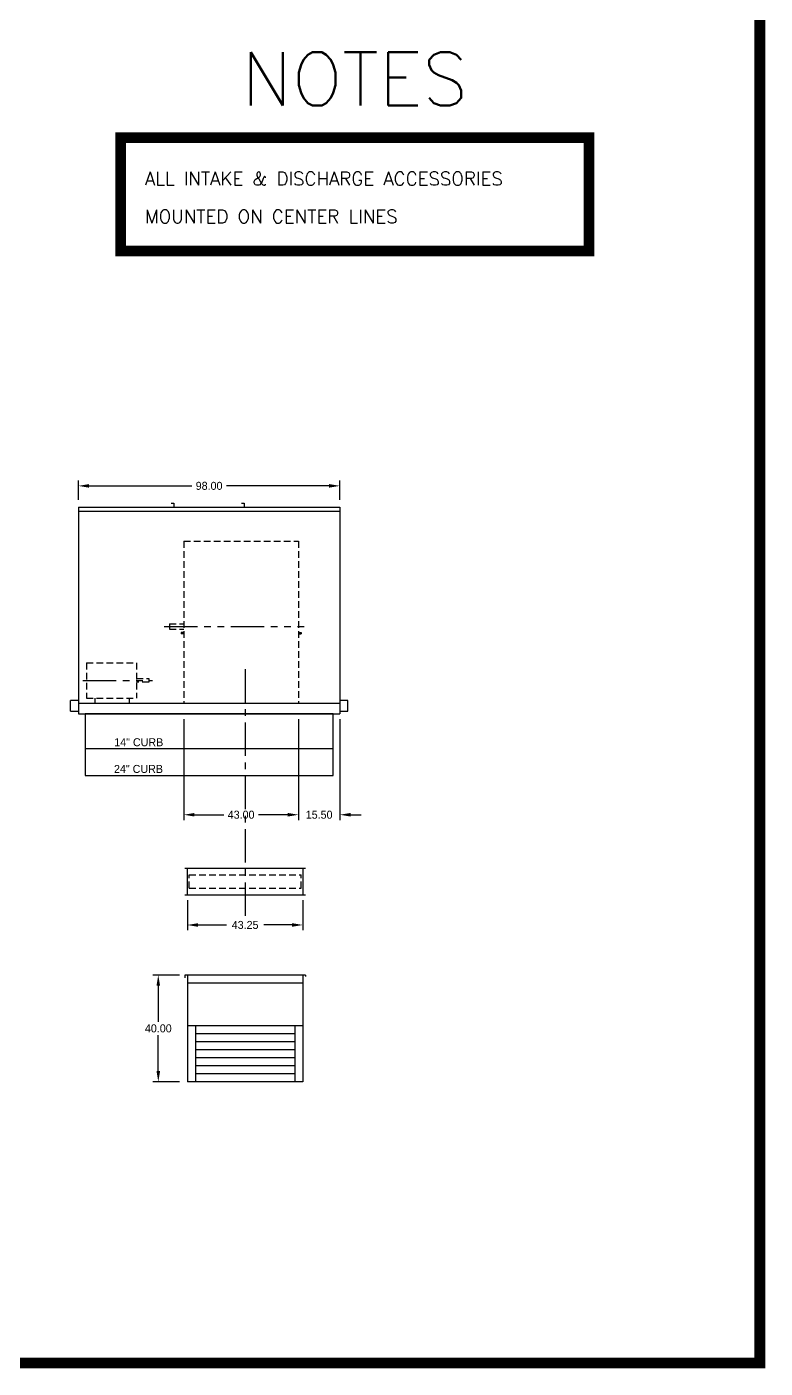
# Model space of a CAD drawing. Header units: inches. Extents: x 2 to 748, y -875 to 77.
# Drawn here: x 472 to 748, y -875 to -372 of the extents above; entities that cross this region are included whole.
import ezdxf
from ezdxf.enums import TextEntityAlignment as Align

# ---------------------------------------------------------------- set-up
doc = ezdxf.new("R2010")
doc.units = ezdxf.units.IN
doc.header["$LTSCALE"] = 10
doc.header["$MEASUREMENT"] = 0
for name, pattern in [('CENTER', [2, 1.25, -0.25, 0.25, -0.25]), ('HIDDEN', [0.375, 0.25, -0.125]), ('PHANTOM', [2.5, 1.25, -0.25, 0.25, -0.25, 0.25, -0.25])]:
    doc.linetypes.add(name, pattern=pattern)
for name, color, linetype in [('14CURB', 6, 'Continuous'), ('24CURB', 6, 'Continuous'), ('centerline', 2, 'CENTER'), ('DIFFUSER', 5, 'Continuous'), ('DISC-DAMPER', 5, 'Continuous'), ('OBJECT', 5, 'Continuous'), ('RAM27UNIT', 3, 'Continuous'), ('RAM36UNIT', 3, 'Continuous')]:
    doc.layers.add(name, color=color, linetype=linetype)
doc.layers.add('TEXT', color=7, linetype='Continuous', lineweight=40)
doc.styles.add('S10', font='romans.shx', dxfattribs={"height": 0.1})
doc.dimstyles.new('DIMENSIONS', dxfattribs={"dimscale": 0, "dimtxt": 3, "dimasz": 4, "dimexe": 2, "dimexo": 2, "dimgap": 1, "dimtad": 0, "dimtih": 1, "dimtoh": 1, "dimzin": 0, "dimdsep": 46, "dimtxsty": 'Standard', "dimcen": 0.09, "dimclrd": 256, "dimclrt": 1, "dimadec": 0, "dimazin": 0, "dimtfac": 1, "dimtofl": 0, "dimtmove": 0, "dimatfit": 3, "dimfxl": 0, "dimtolj": 1, "dimtzin": 0, "dimarcsym": 0})

# ---------------------------------------------------------------- blocks, each defined once
blk = doc.blocks.new('*D53')
at = {"layer": 'DEFPOINTS', "color": 0}
for p in [(530.76, -727.92), (520.84, -767.92), (530.76, -767.92)]:
    blk.add_point(p, dxfattribs=at)
at = {"layer": 'RAM36UNIT', "color": 0, "lineweight": -2}
for p, q in [((528.76, -727.92), (518.84, -727.92)), ((528.76, -767.92), (518.84, -767.92))]:
    blk.add_line(p, q, dxfattribs=at)
at = {"layer": 'RAM36UNIT', "lineweight": -2}
for p, q in [((520.84, -731.92), (520.84, -745.42)), ((520.84, -763.92), (520.84, -750.42))]:
    blk.add_line(p, q, dxfattribs=at)
at = {"layer": 'RAM36UNIT'}
for points in [[(520.17, -731.92), (521.51, -731.92), (520.84, -727.92)], [(520.17, -763.92), (521.51, -763.92), (520.84, -767.92)]]:
    blk.add_solid(points, dxfattribs=at)
at = {"layer": 'RAM36UNIT', "color": 1, "insert": (520.84, -747.92), "char_height": 3, "attachment_point": 5}
blk.add_mtext('\\A1;40.00', dxfattribs=at)
blk = doc.blocks.new('*D63')
at = {"layer": 'DEFPOINTS', "color": 0}
for p in [(531.76, -697.86), (575.01, -697.86), (575.01, -709.15)]:
    blk.add_point(p, dxfattribs=at)
at = {"layer": 'RAM36UNIT', "color": 0, "lineweight": -2}
for p, q in [((531.76, -699.86), (531.76, -711.15)), ((575.01, -699.86), (575.01, -711.15))]:
    blk.add_line(p, q, dxfattribs=at)
at = {"layer": 'RAM36UNIT', "lineweight": -2}
for p, q in [((535.76, -709.15), (546.38, -709.15)), ((571.01, -709.15), (560.38, -709.15))]:
    blk.add_line(p, q, dxfattribs=at)
at = {"layer": 'RAM36UNIT'}
for points in [[(535.76, -708.48), (535.76, -709.82), (531.76, -709.15)], [(571.01, -708.48), (571.01, -709.82), (575.01, -709.15)]]:
    blk.add_solid(points, dxfattribs=at)
at = {"layer": 'RAM36UNIT', "color": 1, "insert": (553.38, -709.15), "char_height": 3, "attachment_point": 5}
blk.add_mtext('\\A1;43.25', dxfattribs=at)
blk = doc.blocks.new('*D91')
at = {"layer": 'DEFPOINTS', "color": 0}
for p in [(530.38, -630.06), (573.38, -630.06), (573.38, -667.83)]:
    blk.add_point(p, dxfattribs=at)
at = {"layer": 'RAM36UNIT', "color": 0, "lineweight": -2}
for p, q in [((530.38, -632.06), (530.38, -669.83)), ((573.38, -632.06), (573.38, -669.83))]:
    blk.add_line(p, q, dxfattribs=at)
at = {"layer": 'RAM36UNIT', "lineweight": -2}
for p, q in [((534.38, -667.83), (545.38, -667.83)), ((569.38, -667.83), (558.38, -667.83))]:
    blk.add_line(p, q, dxfattribs=at)
at = {"layer": 'RAM36UNIT'}
for points in [[(534.38, -667.17), (534.38, -668.5), (530.38, -667.83)], [(569.38, -667.17), (569.38, -668.5), (573.38, -667.83)]]:
    blk.add_solid(points, dxfattribs=at)
at = {"layer": 'RAM36UNIT', "color": 1, "insert": (551.88, -667.83), "char_height": 3, "attachment_point": 5}
blk.add_mtext('\\A1;43.00', dxfattribs=at)
blk = doc.blocks.new('A$C47AC05B1')
at = {"layer": 'TEXT', "const_width": 4}
blk.add_lwpolyline([(0, 42.47), (175.62, 42.47), (175.62, 0), (0, 0)], close=True, dxfattribs=at)
at = {"layer": 'TEXT', "style": 'S10'}
blk.add_text('NOTES', height=20, dxfattribs=at).set_placement((87.81, 48.47), align=Align.BOTTOM_CENTER)
for s, p in [('ALL INTAKE & DISCHARGE ACCESSORIES', (9.12, 24.58)), ('MOUNTED ON CENTER LINES', (9.12, 10.42))]:
    blk.add_text(s, height=5, dxfattribs=at).set_placement(p)
blk = doc.blocks.new('A$C4E9F5D29')
at = {"layer": 'RAM27UNIT'}
blk.add_blockref('A$C47AC05B1', (0, 0), dxfattribs=at)
blk = doc.blocks.new('A$C77652F8B')
blk.add_blockref('A$C4E9F5D29', (0, 0))
blk = doc.blocks.new('A$C4B4C05B6')
blk.add_blockref('A$C77652F8B', (0, 0))
blk = doc.blocks.new('*D150')
at = {"layer": 'DEFPOINTS', "color": 0}
for p in [(588.88, -544.56), (490.88, -551.81), (588.88, -551.81)]:
    blk.add_point(p, dxfattribs=at)
at = {"layer": 'RAM36UNIT', "color": 0, "lineweight": -2}
for p, q in [((490.88, -549.81), (490.88, -542.56)), ((588.88, -549.81), (588.88, -542.56))]:
    blk.add_line(p, q, dxfattribs=at)
at = {"layer": 'RAM36UNIT', "lineweight": -2}
for p, q in [((494.88, -544.56), (533.38, -544.56)), ((584.88, -544.56), (546.38, -544.56))]:
    blk.add_line(p, q, dxfattribs=at)
at = {"layer": 'RAM36UNIT'}
for points in [[(494.88, -543.89), (494.88, -545.22), (490.88, -544.56)], [(584.88, -543.89), (584.88, -545.22), (588.88, -544.56)]]:
    blk.add_solid(points, dxfattribs=at)
at = {"layer": 'RAM36UNIT', "color": 1, "insert": (539.88, -544.56), "char_height": 3, "attachment_point": 5}
blk.add_mtext('\\A1;98.00', dxfattribs=at)
blk = doc.blocks.new('*D151')
at = {"layer": 'DEFPOINTS', "color": 0}
for p in [(573.38, -630.06), (588.88, -630.06), (573.38, -667.83)]:
    blk.add_point(p, dxfattribs=at)
at = {"layer": 'RAM36UNIT', "color": 0, "lineweight": -2}
for p, q in [((573.38, -632.06), (573.38, -669.83)), ((588.88, -632.06), (588.88, -669.83))]:
    blk.add_line(p, q, dxfattribs=at)
at = {"layer": 'RAM36UNIT', "lineweight": -2}
for p, q in [((569.38, -667.83), (565.38, -667.83)), ((592.88, -667.83), (596.88, -667.83))]:
    blk.add_line(p, q, dxfattribs=at)
at = {"layer": 'RAM36UNIT'}
for points in [[(569.38, -667.17), (569.38, -668.5), (573.38, -667.83)], [(592.88, -667.17), (592.88, -668.5), (588.88, -667.83)]]:
    blk.add_solid(points, dxfattribs=at)
at = {"layer": 'RAM36UNIT', "color": 1, "insert": (581.13, -667.83), "char_height": 3, "attachment_point": 5}
blk.add_mtext('\\A1;15.50', dxfattribs=at)

msp = doc.modelspace()

# ---------------------------------------------------------------- linework, layer by layer
at = {"layer": '14CURB'}
msp.add_lwpolyline([(493.382, -643.056), (586.382, -643.056), (586.382, -630.056), (493.382, -630.056)], close=True, dxfattribs=at)
at = {"layer": '24CURB'}
msp.add_lwpolyline([(493.382, -653.056), (586.382, -653.056), (586.382, -630.056), (493.382, -630.056)], close=True, dxfattribs=at)
at = {"layer": 'centerline'}
msp.add_line((553.382, -613.204), (553.382, -706.15), dxfattribs=at)
at = {"layer": 'DIFFUSER'}
for p, q in [((530.757, -727.916), (530.757, -728.416)), ((531.757, -727.916), (531.757, -767.916)), ((575.007, -727.916), (575.007, -767.916)), ((576.007, -727.916), (576.007, -728.416)), ((534.757, -746.916), (534.757, -767.916)), ((572.007, -746.916), (572.007, -767.916))]:
    msp.add_line(p, q, dxfattribs=at)
at = {"layer": 'DISC-DAMPER'}
for p, q in [((530.757, -687.865), (576.007, -687.865)), ((531.757, -697.865), (531.757, -687.865)), ((575.007, -687.865), (575.007, -697.865)), ((530.757, -697.865), (576.007, -697.865)), ((576.007, -727.916), (530.757, -727.916)), ((575.007, -730.916), (531.757, -730.916)), ((575.007, -746.916), (531.757, -746.916)), ((572.007, -749.916), (534.757, -749.916)), ((572.007, -752.916), (534.757, -752.916)), ((572.007, -755.916), (534.757, -755.916)), ((572.007, -758.916), (534.757, -758.916)), ((572.007, -761.916), (534.757, -761.916)), ((575.007, -767.916), (531.757, -767.916)), ((572.007, -764.916), (534.757, -764.916))]:
    msp.add_line(p, q, dxfattribs=at)
at = {"layer": 'DISC-DAMPER', "color": 4, "linetype": 'HIDDEN'}
for p, q in [((532.382, -690.365), (574.382, -690.365)), ((532.382, -695.365), (532.382, -690.365)), ((574.382, -695.365), (574.382, -690.365)), ((532.382, -695.365), (574.382, -695.365))]:
    msp.add_line(p, q, dxfattribs=at)
at = {"layer": 'OBJECT'}
for p, q in [((490.882, -552.556), (490.882, -630.056)), ((490.882, -552.556), (588.882, -552.556)), ((525.715, -551.056), (526.715, -551.056)), ((526.715, -551.056), (526.715, -552.556)), ((552.049, -551.056), (553.049, -551.056)), ((553.049, -551.056), (553.049, -552.556)), ((588.882, -552.556), (588.882, -630.056)), ((490.882, -554.056), (588.882, -554.056)), ((490.882, -625.056), (487.882, -625.056)), ((487.882, -629.056), (487.882, -625.056)), ((490.882, -626.056), (588.882, -626.056)), ((591.882, -625.056), (588.882, -625.056)), ((591.882, -629.056), (591.882, -625.056)), ((487.882, -629.056), (490.882, -629.056)), ((490.882, -630.056), (588.882, -630.056)), ((588.882, -629.056), (591.882, -629.056)), ((530.757, -728.416), (530.757, -728.916))]:
    msp.add_line(p, q, dxfattribs=at)
at = {"layer": 'OBJECT', "color": 4, "linetype": 'HIDDEN'}
for p, q in [((530.382, -565.306), (530.382, -626.056)), ((530.382, -565.306), (573.382, -565.306)), ((573.382, -565.306), (573.382, -626.056)), ((525.007, -596.306), (530.382, -596.306)), ((525.007, -596.306), (525.007, -598.306)), ((525.007, -598.306), (530.382, -598.306)), ((529.382, -599.493), (529.382, -599.993)), ((530.382, -599.493), (529.382, -599.493)), ((530.382, -599.993), (529.382, -599.993)), ((573.382, -599.493), (574.382, -599.493)), ((573.382, -599.993), (574.382, -599.993)), ((574.382, -599.493), (574.382, -599.993)), ((493.882, -610.876), (493.882, -624.076)), ((493.882, -610.876), (512.692, -610.876)), ((512.692, -610.876), (512.692, -624.076)), ((512.692, -616.816), (517.312, -616.816)), ((517.312, -618.136), (512.692, -618.136)), ((517.312, -616.816), (517.312, -618.136)), ((493.882, -624.076), (512.692, -624.076)), ((497.182, -626.056), (497.182, -624.076)), ((510.052, -626.056), (510.052, -624.076))]:
    msp.add_line(p, q, dxfattribs=at)
at = {"layer": 'OBJECT', "color": 191, "linetype": 'PHANTOM'}
for p, q in [((523.007, -597.306), (575.507, -597.306)), ((492.562, -617.476), (518.632, -617.476))]:
    msp.add_line(p, q, dxfattribs=at)
at = {"layer": 'TEXT', "color": 3, "const_width": 4}
msp.add_lwpolyline([(4.433, 11.009), (4.433, -873.268), (746.297, -873.268), (746.297, 11.009), (4.433, 11.009)], dxfattribs=at)

# ---------------------------------------------------------------- block references
at = {"layer": 'TEXT'}
msp.add_blockref('A$C4B4C05B6', (506.703, -456.483), dxfattribs=at)

# ---------------------------------------------------------------- texts
at = {"layer": '14CURB'}
msp.add_text('14" CURB', height=3, dxfattribs=at).set_placement((513.515, -643.056), align=Align.BOTTOM_CENTER)
at = {"layer": '24CURB'}
msp.add_text('24" CURB', height=3, dxfattribs=at).set_placement((513.417, -653.056), align=Align.BOTTOM_CENTER)

# ---------------------------------------------------------------- dimensions: what is measured, and where the dimension line sits
at = {"layer": 'RAM36UNIT'}
for base, p1, p2, picture, middle in [((588.882, -544.556), (490.882, -551.806), (588.882, -551.806), '*D150', (539.882, -544.556)), ((573.382, -667.832), (530.382, -630.056), (573.382, -630.056), '*D91', (551.882, -667.832)), ((573.382, -667.832), (588.882, -630.056), (573.382, -630.056), '*D151', (581.132, -667.832)), ((575.007, -709.15), (531.757, -697.865), (575.007, -697.865), '*D63', (553.382, -709.15))]:
    dim = msp.add_linear_dim(base=base, p1=p1, p2=p2, dimstyle='DIMENSIONS', override={"dimscale": 1}, dxfattribs=at)
    dim.commit()
    dim.dimension.update_dxf_attribs({"geometry": picture, "text_midpoint": middle})
dim = msp.add_linear_dim(base=(520.839, -767.916), p1=(530.757, -727.916), p2=(530.757, -767.916), angle=90, dimstyle='DIMENSIONS', override={"dimscale": 1}, dxfattribs=at)
dim.commit()
dim.dimension.update_dxf_attribs({"geometry": '*D53', "text_midpoint": (520.839, -747.916)})

doc.saveas('drawing.dxf')
